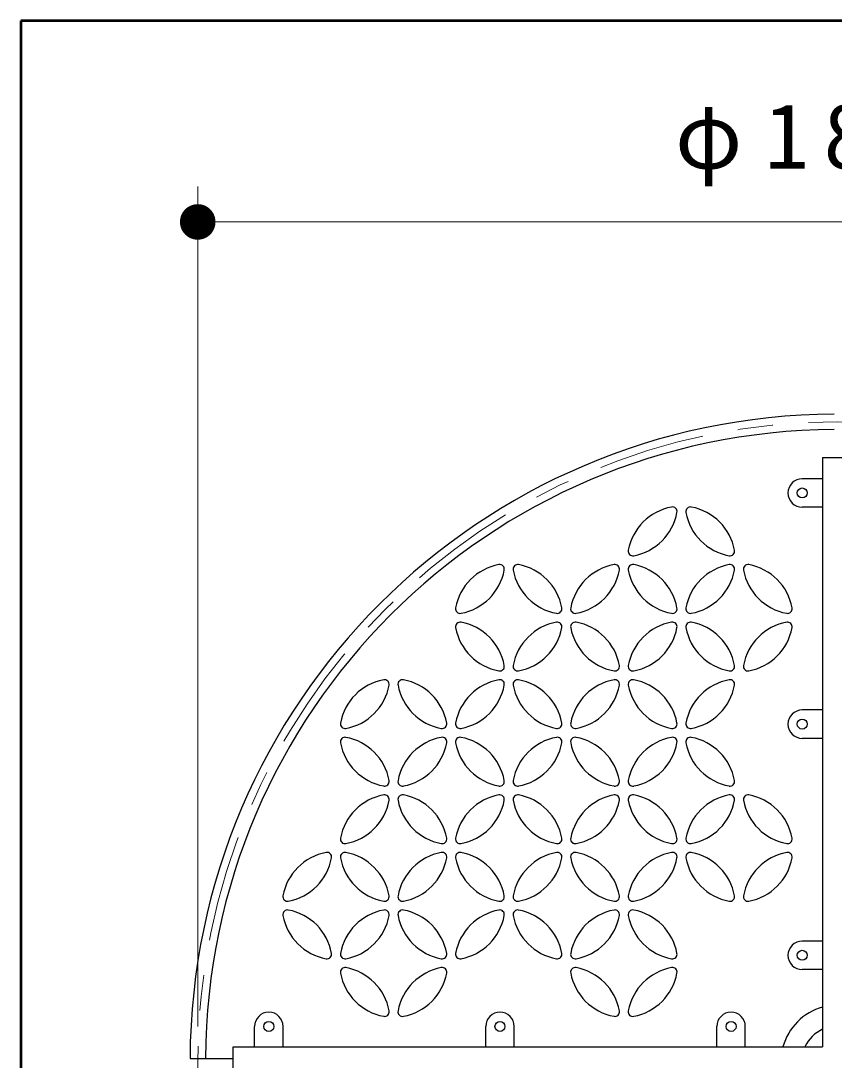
# Model space of a CAD drawing. Units: millimetres on the paper, scale 1:50. Extents: x -385 to 0, y -297 to 267.
# Drawn here: x -385 to -362.12, y 237.77 to 267 of the extents above; entities that cross this region are included whole.
import ezdxf

# ---------------------------------------------------------------- set-up
doc = ezdxf.new("R2010")
doc.units = ezdxf.units.MM
doc.linetypes.add('USER2', pattern=[6, 3, -1, 1, -1])
doc.layers.add('1_50', color=20, linetype='Continuous', lineweight=25)
doc.layers.add('NAKAMURA図枠', color=7, linetype='Continuous', lineweight=13)
doc.styles.add('ＭＳ ゴシック', font='')
doc.styles.get('ＭＳ ゴシック').set_extended_font_data('MS Gothic')

# ---------------------------------------------------------------- blocks, each defined once
blk = doc.blocks.new('filled_dot')
at = {"color": 0, "linetype": 'Continuous', "lineweight": -2, "const_width": 1.25}
blk.add_lwpolyline([(-0.625, 0, 1), (0.625, 0, 1)], format="xyb", close=True, dxfattribs=at)

msp = doc.modelspace()

# ---------------------------------------------------------------- linework, layer by layer
at = {"layer": '1_50', "color": 7, "lineweight": 13}
for p, q in [((-380.024, 238.723), (-380.024, 262.344)), ((-380.024, 261.344), (-344.024, 261.344))]:
    msp.add_line(p, q, dxfattribs=at)
at = {"layer": '1_50', "color": 7}
for p, q in [((-362.451, 254.723), (-362.451, 238.15)), ((-362.451, 254.723), (-361.597, 254.723)), ((-362.451, 254.123), (-363.024, 254.123)), ((-362.451, 253.323), (-363.024, 253.323)), ((-362.451, 247.623), (-363.024, 247.623)), ((-362.451, 246.823), (-363.024, 246.823)), ((-362.451, 241.123), (-363.024, 241.123)), ((-362.451, 240.323), (-363.024, 240.323)), ((-378.424, 238.15), (-378.424, 238.723)), ((-377.624, 238.15), (-377.624, 238.723)), ((-371.924, 238.15), (-371.924, 238.723)), ((-371.124, 238.15), (-371.124, 238.723)), ((-365.424, 238.15), (-365.424, 238.723)), ((-364.624, 238.15), (-364.624, 238.723)), ((-379.024, 237.296), (-379.024, 238.15)), ((-379.024, 238.15), (-362.451, 238.15))]:
    msp.add_line(p, q, dxfattribs=at)
at = {"layer": '1_50', "color": 4}
msp.add_line((-380.24, 237.823), (-379.024, 237.823), dxfattribs=at)
at = {"layer": '1_50', "color": 4, "linetype": 'USER2', "lineweight": 13}
msp.add_circle((-362.024, 237.723), 18, dxfattribs=at)
at = {"layer": '1_50', "color": 3}
for centre in [(-363.024, 253.723), (-363.024, 247.223), (-363.024, 240.723), (-378.024, 238.723), (-371.524, 238.723), (-365.024, 238.723)]:
    msp.add_circle(centre, 0.14, dxfattribs=at)
at = {"layer": '1_50', "color": 4}
for radius, start, end in [(18.217, 90.3145, 179.6855), (17.783, 90.3222, 179.6778), (1.6, 105.4784, 164.5216)]:
    msp.add_arc((-362.024, 237.723), radius, start, end, dxfattribs=at)
at = {"layer": '1_50', "color": 7}
for centre, start, end in [((-363.024, 253.723), 90, 270), ((-363.024, 247.223), 90, 270), ((-363.024, 240.723), 90, 270), ((-378.024, 238.723), 0, 180), ((-371.524, 238.723), 0, 180), ((-365.024, 238.723), 0, 180)]:
    msp.add_arc(centre, 0.4, start, end, dxfattribs=at)
at = {"layer": '1_50'}
for centre, radius, start, end in [((-366.421, 251.833), 1.519, 100.5078, 169.4922), ((-368.04, 253.452), 1.519, 280.5078, 349.4922), ((-366.674, 253.199), 0.13, 349.4922, 100.5078), ((-366.168, 253.199), 0.13, 79.4922, 190.5078), ((-364.802, 253.452), 1.519, 190.5078, 259.4922), ((-366.421, 251.833), 1.519, 10.5078, 79.4922), ((-367.787, 252.087), 0.13, 169.4922, 280.5078), ((-365.055, 252.087), 0.13, 259.4922, 10.5078), ((-371.278, 250.214), 1.519, 100.5078, 169.4922), ((-371.531, 251.58), 0.13, 349.4922, 100.5078), ((-371.024, 251.58), 0.13, 79.4922, 190.5078), ((-371.278, 250.214), 1.519, 10.5078, 79.4922), ((-368.04, 250.214), 1.519, 100.5078, 169.4922), ((-368.293, 251.58), 0.13, 349.4922, 100.5078), ((-367.787, 251.58), 0.13, 79.4922, 190.5078), ((-368.04, 250.214), 1.519, 10.5078, 79.4922), ((-364.802, 250.214), 1.519, 100.5078, 169.4922), ((-365.055, 251.58), 0.13, 349.4922, 100.5078), ((-364.549, 251.58), 0.13, 79.4922, 190.5078), ((-364.802, 250.214), 1.519, 10.5078, 79.4922), ((-372.897, 251.833), 1.519, 280.5078, 349.4922), ((-369.659, 251.833), 1.519, 190.5078, 259.4922), ((-369.659, 251.833), 1.519, 280.5078, 349.4922), ((-366.421, 251.833), 1.519, 190.5078, 259.4922), ((-366.421, 251.833), 1.519, 280.5078, 349.4922), ((-363.183, 251.833), 1.519, 190.5078, 259.4922), ((-372.643, 250.468), 0.13, 169.4922, 280.5078), ((-369.912, 250.468), 0.13, 259.4922, 10.5078), ((-369.406, 250.468), 0.13, 169.4922, 280.5078), ((-366.674, 250.468), 0.13, 259.4922, 10.5078), ((-366.168, 250.468), 0.13, 169.4922, 280.5078), ((-363.437, 250.468), 0.13, 259.4922, 10.5078), ((-372.643, 249.961), 0.13, 79.4922, 190.5078), ((-371.278, 250.214), 1.519, 190.5078, 259.4922), ((-372.897, 248.596), 1.519, 10.5078, 79.4922), ((-369.659, 248.596), 1.519, 100.5078, 169.4922), ((-371.278, 250.214), 1.519, 280.5078, 349.4922), ((-369.912, 249.961), 0.13, 349.4922, 100.5078), ((-369.406, 249.961), 0.13, 79.4922, 190.5078), ((-368.04, 250.214), 1.519, 190.5078, 259.4922), ((-369.659, 248.596), 1.519, 10.5078, 79.4922), ((-366.421, 248.596), 1.519, 100.5078, 169.4922), ((-368.04, 250.214), 1.519, 280.5078, 349.4922), ((-366.674, 249.961), 0.13, 349.4922, 100.5078), ((-366.168, 249.961), 0.13, 79.4922, 190.5078), ((-364.802, 250.214), 1.519, 190.5078, 259.4922), ((-366.421, 248.596), 1.519, 10.5078, 79.4922), ((-363.183, 248.596), 1.519, 100.5078, 169.4922), ((-364.802, 250.214), 1.519, 280.5078, 349.4922), ((-363.437, 249.961), 0.13, 349.4922, 100.5078), ((-371.531, 248.849), 0.13, 259.4922, 10.5078), ((-371.024, 248.849), 0.13, 169.4922, 280.5078), ((-368.293, 248.849), 0.13, 259.4922, 10.5078), ((-367.787, 248.849), 0.13, 169.4922, 280.5078), ((-365.055, 248.849), 0.13, 259.4922, 10.5078), ((-364.549, 248.849), 0.13, 169.4922, 280.5078), ((-374.516, 246.977), 1.519, 100.5078, 169.4922), ((-374.769, 248.342), 0.13, 349.4922, 100.5078), ((-374.262, 248.342), 0.13, 79.4922, 190.5078), ((-374.516, 246.977), 1.519, 10.5078, 79.4922), ((-371.278, 246.977), 1.519, 100.5078, 169.4922), ((-371.531, 248.342), 0.13, 349.4922, 100.5078), ((-371.024, 248.342), 0.13, 79.4922, 190.5078), ((-371.278, 246.977), 1.519, 10.5078, 79.4922), ((-368.04, 246.977), 1.519, 100.5078, 169.4922), ((-368.293, 248.342), 0.13, 349.4922, 100.5078), ((-367.787, 248.342), 0.13, 79.4922, 190.5078), ((-368.04, 246.977), 1.519, 10.5078, 79.4922), ((-364.802, 246.977), 1.519, 100.5078, 169.4922), ((-365.055, 248.342), 0.13, 349.4922, 100.5078), ((-376.134, 248.596), 1.519, 280.5078, 349.4922), ((-372.897, 248.596), 1.519, 190.5078, 259.4922), ((-372.897, 248.596), 1.519, 280.5078, 349.4922), ((-369.659, 248.596), 1.519, 190.5078, 259.4922), ((-369.659, 248.596), 1.519, 280.5078, 349.4922), ((-366.421, 248.596), 1.519, 190.5078, 259.4922), ((-366.421, 248.596), 1.519, 280.5078, 349.4922), ((-375.881, 247.23), 0.13, 169.4922, 280.5078), ((-373.15, 247.23), 0.13, 259.4922, 10.5078), ((-372.643, 247.23), 0.13, 169.4922, 280.5078), ((-369.912, 247.23), 0.13, 259.4922, 10.5078), ((-369.406, 247.23), 0.13, 169.4922, 280.5078), ((-366.674, 247.23), 0.13, 259.4922, 10.5078), ((-366.168, 247.23), 0.13, 169.4922, 280.5078), ((-375.881, 246.723), 0.13, 79.4922, 190.5078), ((-374.516, 246.977), 1.519, 190.5078, 259.4922), ((-376.134, 245.358), 1.519, 10.5078, 79.4922), ((-372.897, 245.358), 1.519, 100.5078, 169.4922), ((-374.516, 246.977), 1.519, 280.5078, 349.4922), ((-373.15, 246.723), 0.13, 349.4922, 100.5078), ((-372.643, 246.723), 0.13, 79.4922, 190.5078), ((-371.278, 246.977), 1.519, 190.5078, 259.4922), ((-372.897, 245.358), 1.519, 10.5078, 79.4922), ((-369.659, 245.358), 1.519, 100.5078, 169.4922), ((-371.278, 246.977), 1.519, 280.5078, 349.4922), ((-369.912, 246.723), 0.13, 349.4922, 100.5078), ((-369.406, 246.723), 0.13, 79.4922, 190.5078), ((-368.04, 246.977), 1.519, 190.5078, 259.4922), ((-369.659, 245.358), 1.519, 10.5078, 79.4922), ((-366.421, 245.358), 1.519, 100.5078, 169.4922), ((-368.04, 246.977), 1.519, 280.5078, 349.4922), ((-366.674, 246.723), 0.13, 349.4922, 100.5078), ((-366.168, 246.723), 0.13, 79.4922, 190.5078), ((-364.802, 246.977), 1.519, 190.5078, 259.4922), ((-366.421, 245.358), 1.519, 10.5078, 79.4922), ((-374.769, 245.611), 0.13, 259.4922, 10.5078), ((-374.262, 245.611), 0.13, 169.4922, 280.5078), ((-371.531, 245.611), 0.13, 259.4922, 10.5078), ((-371.024, 245.611), 0.13, 169.4922, 280.5078), ((-368.293, 245.611), 0.13, 259.4922, 10.5078), ((-367.787, 245.611), 0.13, 169.4922, 280.5078), ((-365.055, 245.611), 0.13, 259.4922, 10.5078), ((-374.516, 243.739), 1.519, 100.5078, 169.4922), ((-374.769, 245.104), 0.13, 349.4922, 100.5078), ((-374.262, 245.104), 0.13, 79.4922, 190.5078), ((-374.516, 243.739), 1.519, 10.5078, 79.4922), ((-371.278, 243.739), 1.519, 100.5078, 169.4922), ((-371.531, 245.104), 0.13, 349.4922, 100.5078), ((-371.024, 245.104), 0.13, 79.4922, 190.5078), ((-371.278, 243.739), 1.519, 10.5078, 79.4922), ((-368.04, 243.739), 1.519, 100.5078, 169.4922), ((-368.293, 245.104), 0.13, 349.4922, 100.5078), ((-367.787, 245.104), 0.13, 79.4922, 190.5078), ((-368.04, 243.739), 1.519, 10.5078, 79.4922), ((-364.802, 243.739), 1.519, 100.5078, 169.4922), ((-365.055, 245.104), 0.13, 349.4922, 100.5078), ((-364.549, 245.104), 0.13, 79.4922, 190.5078), ((-364.802, 243.739), 1.519, 10.5078, 79.4922), ((-376.134, 245.358), 1.519, 280.5078, 349.4922), ((-372.897, 245.358), 1.519, 190.5078, 259.4922), ((-372.897, 245.358), 1.519, 280.5078, 349.4922), ((-369.659, 245.358), 1.519, 190.5078, 259.4922), ((-369.659, 245.358), 1.519, 280.5078, 349.4922), ((-366.421, 245.358), 1.519, 190.5078, 259.4922), ((-366.421, 245.358), 1.519, 280.5078, 349.4922), ((-363.183, 245.358), 1.519, 190.5078, 259.4922), ((-375.881, 243.992), 0.13, 169.4922, 280.5078), ((-373.15, 243.992), 0.13, 259.4922, 10.5078), ((-372.643, 243.992), 0.13, 169.4922, 280.5078), ((-369.912, 243.992), 0.13, 259.4922, 10.5078), ((-369.406, 243.992), 0.13, 169.4922, 280.5078), ((-366.674, 243.992), 0.13, 259.4922, 10.5078), ((-366.168, 243.992), 0.13, 169.4922, 280.5078), ((-363.437, 243.992), 0.13, 259.4922, 10.5078), ((-376.134, 242.12), 1.519, 100.5078, 169.4922), ((-377.753, 243.739), 1.519, 280.5078, 349.4922), ((-376.388, 243.486), 0.13, 349.4922, 100.5078), ((-375.881, 243.486), 0.13, 79.4922, 190.5078), ((-374.516, 243.739), 1.519, 190.5078, 259.4922), ((-376.134, 242.12), 1.519, 10.5078, 79.4922), ((-372.897, 242.12), 1.519, 100.5078, 169.4922), ((-374.516, 243.739), 1.519, 280.5078, 349.4922), ((-373.15, 243.486), 0.13, 349.4922, 100.5078), ((-372.643, 243.486), 0.13, 79.4922, 190.5078), ((-371.278, 243.739), 1.519, 190.5078, 259.4922), ((-372.897, 242.12), 1.519, 10.5078, 79.4922), ((-369.659, 242.12), 1.519, 100.5078, 169.4922), ((-371.278, 243.739), 1.519, 280.5078, 349.4922), ((-369.912, 243.486), 0.13, 349.4922, 100.5078), ((-369.406, 243.486), 0.13, 79.4922, 190.5078), ((-368.04, 243.739), 1.519, 190.5078, 259.4922), ((-369.659, 242.12), 1.519, 10.5078, 79.4922), ((-366.421, 242.12), 1.519, 100.5078, 169.4922), ((-368.04, 243.739), 1.519, 280.5078, 349.4922), ((-366.674, 243.486), 0.13, 349.4922, 100.5078), ((-366.168, 243.486), 0.13, 79.4922, 190.5078), ((-364.802, 243.739), 1.519, 190.5078, 259.4922), ((-366.421, 242.12), 1.519, 10.5078, 79.4922), ((-363.183, 242.12), 1.519, 100.5078, 169.4922), ((-364.802, 243.739), 1.519, 280.5078, 349.4922), ((-363.437, 243.486), 0.13, 349.4922, 100.5078), ((-377.5, 242.373), 0.13, 169.4922, 280.5078), ((-374.769, 242.373), 0.13, 259.4922, 10.5078), ((-374.262, 242.373), 0.13, 169.4922, 280.5078), ((-371.531, 242.373), 0.13, 259.4922, 10.5078), ((-371.024, 242.373), 0.13, 169.4922, 280.5078), ((-368.293, 242.373), 0.13, 259.4922, 10.5078), ((-367.787, 242.373), 0.13, 169.4922, 280.5078), ((-365.055, 242.373), 0.13, 259.4922, 10.5078), ((-364.549, 242.373), 0.13, 169.4922, 280.5078), ((-377.5, 241.867), 0.13, 79.4922, 190.5078), ((-376.134, 242.12), 1.519, 190.5078, 259.4922), ((-377.753, 240.501), 1.519, 10.5078, 79.4922), ((-374.516, 240.501), 1.519, 100.5078, 169.4922), ((-376.134, 242.12), 1.519, 280.5078, 349.4922), ((-374.769, 241.867), 0.13, 349.4922, 100.5078), ((-374.262, 241.867), 0.13, 79.4922, 190.5078), ((-372.897, 242.12), 1.519, 190.5078, 259.4922), ((-374.516, 240.501), 1.519, 10.5078, 79.4922), ((-371.278, 240.501), 1.519, 100.5078, 169.4922), ((-372.897, 242.12), 1.519, 280.5078, 349.4922), ((-371.531, 241.867), 0.13, 349.4922, 100.5078), ((-371.024, 241.867), 0.13, 79.4922, 190.5078), ((-369.659, 242.12), 1.519, 190.5078, 259.4922), ((-371.278, 240.501), 1.519, 10.5078, 79.4922), ((-368.04, 240.501), 1.519, 100.5078, 169.4922), ((-369.659, 242.12), 1.519, 280.5078, 349.4922), ((-368.293, 241.867), 0.13, 349.4922, 100.5078), ((-367.787, 241.867), 0.13, 79.4922, 190.5078), ((-366.421, 242.12), 1.519, 190.5078, 259.4922), ((-368.04, 240.501), 1.519, 10.5078, 79.4922), ((-376.388, 240.754), 0.13, 259.4922, 10.5078), ((-375.881, 240.754), 0.13, 169.4922, 280.5078), ((-373.15, 240.754), 0.13, 259.4922, 10.5078), ((-372.643, 240.754), 0.13, 169.4922, 280.5078), ((-369.912, 240.754), 0.13, 259.4922, 10.5078), ((-369.406, 240.754), 0.13, 169.4922, 280.5078), ((-366.674, 240.754), 0.13, 259.4922, 10.5078), ((-375.881, 240.248), 0.13, 79.4922, 190.5078), ((-376.134, 238.882), 1.519, 10.5078, 79.4922), ((-372.897, 238.882), 1.519, 100.5078, 169.4922), ((-373.15, 240.248), 0.13, 349.4922, 100.5078), ((-369.406, 240.248), 0.13, 79.4922, 190.5078), ((-369.659, 238.882), 1.519, 10.5078, 79.4922), ((-366.421, 238.882), 1.519, 100.5078, 169.4922), ((-366.674, 240.248), 0.13, 349.4922, 100.5078), ((-374.516, 240.501), 1.519, 190.5078, 259.4922), ((-374.516, 240.501), 1.519, 280.5078, 349.4922), ((-368.04, 240.501), 1.519, 190.5078, 259.4922), ((-368.04, 240.501), 1.519, 280.5078, 349.4922), ((-374.769, 239.135), 0.13, 259.4922, 10.5078), ((-374.262, 239.135), 0.13, 169.4922, 280.5078), ((-368.293, 239.135), 0.13, 259.4922, 10.5078), ((-367.787, 239.135), 0.13, 169.4922, 280.5078)]:
    msp.add_arc(centre, radius, start, end, dxfattribs=at)
at = {"layer": '1_50', "color": 2}
msp.add_arc((-362.024, 237.723), 1.016, 114.852, 155.148, dxfattribs=at)
at = {"layer": 'NAKAMURA図枠', "lineweight": 50}
for p, q in [((-385, 267), (-385, 0)), ((0, 267), (-385, 267))]:
    msp.add_line(p, q, dxfattribs=at)

# ---------------------------------------------------------------- block references
at = {"layer": '1_50', "color": 7, "lineweight": 13, "xscale": 0.4, "yscale": 0.4}
msp.add_blockref('filled_dot', (-380.024, 261.344), dxfattribs=at)

# ---------------------------------------------------------------- texts
at = {"layer": '1_50', "color": 7, "insert": (-362.024, 262.344), "char_height": 1.833, "attachment_point": 8, "style": 'ＭＳ ゴシック'}
msp.add_mtext('\\T1.33;φ1800', dxfattribs=at)

doc.saveas('drawing.dxf')
